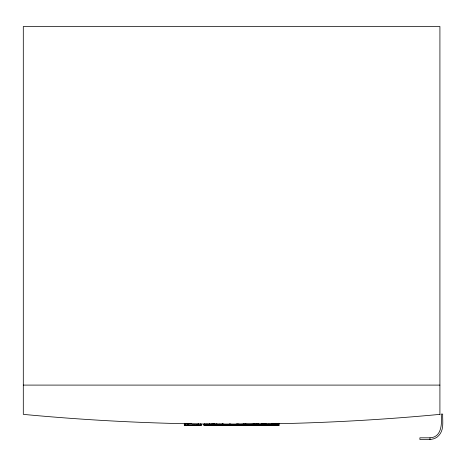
<?xml version="1.0" encoding="UTF-8"?>
<svg xmlns="http://www.w3.org/2000/svg" width="466" height="466" viewBox="0 0 466 466"><rect width="100%" height="100%" fill="white"/><g stroke="black" fill="none" stroke-linecap="round" stroke-linejoin="round"><path stroke-width="0.7" d="M429.972 437.813C442.118 437.324 441.972 422.889 441.185 414.105L442.7 414.105C442.426 421.159 444.255 429.565 438.972 435.343C434.26 440.964 426.285 439.38 419.889 439.496L419.889 437.813L429.972 437.813L429.972 439.496M23.3 385.097L439.916 385.097M201.015 425.481L201.015 424.025L201.062 425.481L184.303 425.481L184.303 423.297M216.556 425.481L222.771 425.481L222.771 424.025M229.884 424.025L229.901 425.481L223.476 425.481L223.476 424.025M230.548 425.481L230.548 424.025L230.501 425.481L236.926 425.481L236.926 424.025M272.697 425.481L278.918 425.481M278.918 423.297L278.901 425.481M278.831 423.297L278.831 425.481M278.738 423.297L278.738 425.481M278.668 423.297L278.651 425.481M278.586 423.297L278.586 425.481M278.441 423.297L278.441 425.481M278.289 423.297L278.289 425.481M278.19 423.297L278.19 425.481M277.882 423.297L277.882 425.481M277.445 423.297L277.445 425.481M277.031 423.297L277.031 425.481M276.647 423.297L276.647 425.481M276.28 423.297L276.28 425.481M275.93 423.297L275.93 425.481M275.604 423.297L275.604 425.481M275.313 423.297L275.313 425.481M275.039 423.297L275.039 425.481M274.561 423.297L274.561 425.481M274.119 423.297L274.119 425.481M273.734 423.297L273.734 425.481M273.408 423.297L273.408 425.481M273.14 423.297L273.14 425.481M272.936 423.297L272.936 425.481M272.791 423.297L272.791 425.481M272.697 423.297L272.75 425.481M272.057 423.297L272.057 425.481L265.83 425.481L265.853 424.025M271.94 423.297L271.94 425.481M271.841 424.025L271.841 425.481L271.701 424.025M271.532 424.025L271.532 425.481M271.369 424.025L271.369 425.481M271.229 424.025L271.229 425.481M270.729 424.025L270.729 425.481M270.257 424.025L270.257 425.481M269.814 424.025L269.814 425.481M269.4 424.025L269.4 425.481M269.004 424.025L269.004 425.481M268.649 424.025L268.649 425.481M268.323 424.025L268.323 425.481M267.898 424.025L267.898 425.481M267.379 424.025L267.379 425.481M266.931 424.025L266.931 425.481M266.558 424.025L266.558 425.481M266.255 424.025L266.255 425.481M266.034 424.025L266.034 425.481M265.894 424.025L265.894 425.481M265.463 424.025L265.463 425.481L254.751 425.481L254.751 424.025M265.282 424.025L265.282 425.481M264.88 424.025L264.88 425.481M264.478 424.025L264.478 425.481M264.234 424.025L264.292 425.481M264.14 424.025L264.14 425.481M264.03 424.025L264.03 425.481M263.89 424.025L263.89 425.481M263.704 424.025L263.704 425.481M263.488 424.025L263.488 425.481M263.243 424.025L263.243 425.481M262.975 424.025L262.975 425.481M262.742 424.025L262.742 425.481M262.527 424.025L262.527 425.481M262.329 424.025L262.329 425.481M262.142 424.025L262.142 425.481M261.997 424.025L261.997 425.481M261.869 424.025L261.869 425.481M261.758 424.025L261.758 425.481M261.665 424.025L261.665 425.481M261.49 424.025L261.49 425.481M261.077 424.025L261.077 425.481M260.564 424.025L260.564 425.481M260.11 424.025L260.11 425.481M259.708 424.025L259.708 425.481M259.183 424.025L259.183 425.481M258.735 424.025L258.735 425.481M258.548 424.025L258.548 425.481M258.455 424.025L258.455 425.481M258.35 424.025L258.35 425.481M258.222 424.025L258.222 425.481M258.071 424.025L258.071 425.481M257.89 424.025L257.89 425.481M257.686 424.025L257.686 425.481M257.471 424.025L257.471 425.481M257.238 424.025L257.238 425.481M256.976 424.025L256.976 425.481M256.731 424.025L256.731 425.481M256.516 424.025L256.516 425.481M256.323 424.025L256.323 425.481M256.184 424.025L256.184 425.481M256.073 424.025L256.073 425.481M255.985 424.025L255.985 425.481M255.921 424.025L255.921 425.481M255.741 424.025L255.741 425.481M255.339 424.025L255.339 425.481M254.984 424.025L254.937 425.481M254.826 424.025L254.826 425.481M254.384 424.025L254.401 425.481L244.761 425.481L244.796 424.025M254.32 424.025L254.29 425.481M254.215 424.025L254.162 425.481M254.04 424.025L254.052 425.481M253.906 424.025L253.906 425.481M253.754 424.025L253.754 425.481M253.586 424.025L253.586 425.481M253.399 424.025L253.399 425.481M253.189 424.025L253.189 425.481M252.962 424.025L252.962 425.481M252.723 424.025L252.723 425.481M252.467 424.025L252.467 425.481M252.205 424.025L252.205 425.481M251.931 424.025L251.931 425.481M251.646 424.025L251.646 425.481M251.355 424.025L251.355 425.481M251.052 424.025L251.052 425.481M250.743 424.025L250.743 425.481M250.428 424.025L250.428 425.481M250.114 424.025L250.114 425.481M249.793 424.025L249.793 425.481M249.473 424.025L249.473 425.481M249.147 424.025L249.147 425.481M248.827 424.025L248.827 425.481M248.512 424.025L248.512 425.481M248.203 424.025L248.203 425.481M247.9 424.025L247.9 425.481M247.603 424.025L247.603 425.481M247.318 424.025L247.318 425.481M247.038 424.025L247.038 425.481M246.776 424.025L246.776 425.481M246.52 424.025L246.52 425.481M246.281 424.025L246.281 425.481M246.048 424.025L246.048 425.481M245.827 424.025L245.827 425.481M245.629 424.025L245.629 425.481M245.454 424.025L245.454 425.481M245.297 424.025L245.297 425.481M245.157 424.025L245.157 425.481M245.04 424.025L245.04 425.481M244.941 424.025L244.941 425.481M244.866 424.025L244.842 425.481M244.108 424.025L244.108 425.481L237.578 425.481L237.578 424.025M243.963 424.025L243.968 425.481M243.934 424.025L243.934 425.481M243.829 424.025L243.829 425.481M243.666 424.025L243.666 425.481M243.444 424.025L243.444 425.481M243.165 424.025L243.165 425.481M242.833 424.025L242.833 425.481M242.477 424.025L242.477 425.481M242.093 424.025L242.093 425.481M241.673 424.025L241.673 425.481M241.237 424.025L241.237 425.481M240.765 424.025L240.765 425.481M240.246 424.025L240.246 425.481M239.769 424.025L239.769 425.481M239.332 424.025L239.332 425.481M238.93 424.025L238.93 425.481M238.575 424.025L238.575 425.481M238.435 424.025L238.435 425.481M238.155 424.025L238.155 425.481M237.928 424.025L237.928 425.481M237.759 424.025L237.759 425.481L237.643 424.025M236.833 424.025L236.78 425.481M236.716 424.025L236.693 425.481M236.396 424.025L236.396 425.481M235.714 424.025L235.714 425.481M234.748 424.025L234.748 425.481M233.635 424.025L233.635 425.481M232.511 424.025L232.511 425.481M231.526 424.025L231.526 425.481M230.81 424.025L230.81 425.481M230.734 424.025L230.734 425.481M229.808 424.025L229.849 425.481M229.691 425.481L229.668 424.025L229.627 425.481M229.371 424.025L229.371 425.481M228.69 424.025L228.69 425.481M227.723 424.025L227.723 425.481M226.61 424.025L226.61 425.481M225.492 424.025L225.492 425.481M224.501 424.025L224.501 425.481M223.785 424.025L223.785 425.481M223.709 424.025L223.709 425.481M222.725 424.025L222.696 425.481M222.614 424.025L222.585 425.481M222.503 424.025L222.509 425.481M222.416 424.025L222.416 425.481M222.241 424.025L222.241 425.481M222.078 424.025L222.078 425.481M221.874 424.025L221.874 425.481M221.356 424.025L221.356 425.481M220.867 424.025L220.867 425.481M220.418 424.025L220.418 425.481M219.993 424.025L219.993 425.481M219.597 424.025L219.597 425.481M219.236 424.025L219.236 425.481M218.915 424.025L218.915 425.481M218.368 424.025L218.368 425.481M217.867 424.025L217.867 425.481M217.441 424.025L217.441 425.481M217.092 424.025L217.092 425.481M216.818 424.025L216.83 425.481M216.643 424.025L216.649 425.481M216.422 424.025L216.434 425.481L211.15 425.481L211.15 424.025M216.049 424.025L215.979 425.481M215.636 424.025L215.636 425.481M215.269 424.025L215.269 425.481M214.925 424.025L214.925 425.481M214.645 424.025L214.645 425.481M214.476 424.025L214.476 425.481M214.377 424.025L214.377 425.481M214.22 424.025L214.22 425.481M214.08 424.025L214.08 425.481M213.946 424.025L213.946 425.481M213.818 424.025L213.818 425.481M213.708 424.025L213.708 425.481M213.603 424.025L213.603 425.481M213.51 424.025L213.51 425.481M213.428 424.025L213.428 425.481M213.352 424.025L213.288 425.481L213.189 424.025M213.119 424.025L213.119 425.481M213.026 424.025L212.979 425.481M212.886 424.025L212.927 425.481M212.845 424.025L212.857 425.481M212.589 424.025L212.589 425.481M212.321 424.025L212.321 425.481M212.013 424.025L212.013 425.481M211.704 424.025L211.704 425.481M211.43 424.025L211.43 425.481M211.261 424.025L211.232 425.481M210.218 424.025L210.218 425.481L203.968 425.481L204.009 424.025M210.125 424.025L210.131 425.481M209.991 424.025L209.991 425.481M209.875 424.025L209.95 425.481M209.706 424.025L209.706 425.481M209.543 424.025L209.543 425.481M209.467 424.025L209.467 425.481M208.978 424.025L208.978 425.481M208.512 424.025L208.512 425.481M208.081 424.025L208.081 425.481M207.679 424.025L207.679 425.481M207.288 424.025L207.288 425.481M206.933 424.025L206.933 425.481M206.607 424.025L206.607 425.481M206.31 424.025L206.31 425.481M205.78 424.025L205.78 425.481M205.308 424.025L205.308 425.481M204.906 424.025L204.906 425.481M204.574 424.025L204.574 425.481M204.312 424.025L204.312 425.481M204.12 424.025L204.12 425.481M200.916 424.025L200.916 425.481M200.782 424.025L200.782 425.481M200.543 424.025L200.63 425.481M198.912 424.025L198.935 425.481M198.865 424.025L198.831 425.481M198.685 424.025L198.685 425.481M198.382 424.025L198.382 425.481M197.939 424.025L197.939 425.481M197.374 424.025L197.374 425.481M196.681 424.025L196.681 425.481M195.708 424.025L195.708 425.481M194.642 424.025L194.642 425.481M193.518 424.025L193.518 425.481M192.359 424.025L192.359 425.481M191.188 423.297L191.188 425.481M190.029 423.297L190.029 425.481M188.916 423.297L188.916 425.481M187.961 425.481L187.961 423.297L187.868 425.481M187.792 423.297L187.792 425.481M186.301 423.297L186.301 425.481M185.317 423.297L185.317 425.481M184.95 423.297L184.95 425.481M184.81 423.297L184.746 425.481M184.653 423.297L184.653 425.481M184.507 423.297L184.507 425.481M184.385 423.297L184.385 425.481M439.916 414.367C301.455 427.479 161.76 427.479 23.3 414.367L23.3 26.504L439.916 26.504L439.916 414.367M216.288 425.481L216.288 424.025L216.253 425.481M185.119 425.481L185.119 423.297L185.06 425.481"/></g></svg>
